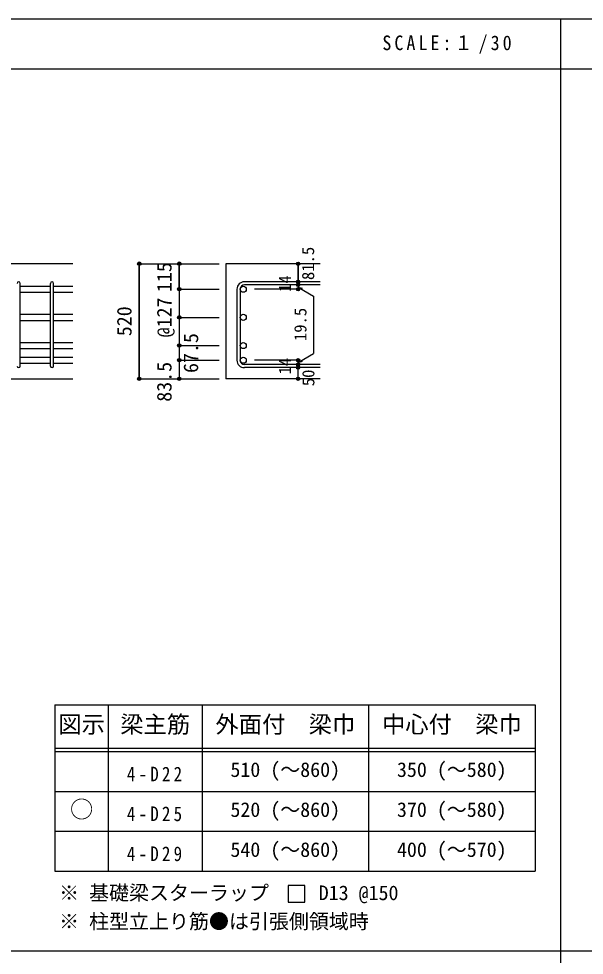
# Model space of a CAD drawing. Units: millimetres at full size, sheet at 1:30, with parts at other scales. Extents: x -5973 to 5954, y -4195 to 4201.
# Drawn here: x -3564 to -1017, y -15 to 4201 of the extents above; entities that cross this region are included whole.
import ezdxf
from ezdxf.enums import TextEntityAlignment as Align

# ---------------------------------------------------------------- set-up
doc = ezdxf.new("R2010")
doc.units = ezdxf.units.MM
doc.header["$LTSCALE"] = 30
doc.header["$PDMODE"] = 32
doc.header["$PDSIZE"] = 15
for name, color, linetype in [('0-1_躯体線', 2, 'Continuous'), ('0-5_基礎梁筋', 7, 'Continuous'), ('0-6_スタラップ筋', 7, 'Continuous'), ('0-D_寸法', 4, 'Continuous'), ('6-7_文字', 7, 'Continuous'), ('6-E_枠', 7, 'Continuous'), ('F-0_枠', 6, 'Continuous')]:
    doc.layers.add(name, color=color, linetype=linetype)
doc.styles.add('ＭＳ ゴシック', font='')
doc.styles.get('ＭＳ ゴシック').set_extended_font_data('MS Gothic')

msp = doc.modelspace()

# ---------------------------------------------------------------- linework, layer by layer
at = {"layer": '0-1_躯体線'}
for p, q in [((-3320.8, 3098.3), (-4870.8, 3098.3)), ((-2205.8, 3098.3), (-2630.8, 3098.3)), ((-2630.8, 3098.3), (-2630.8, 2580.3)), ((-3720.8, 2580.3), (-3320.8, 2580.3)), ((-2205.8, 2580.3), (-2630.8, 2580.3))]:
    msp.add_line(p, q, dxfattribs=at)
at = {"layer": '0-5_基礎梁筋'}
for p, q in [((-3556.8, 2997.37), (-3420.8, 2997.37)), ((-3406.8, 2997.37), (-3320.8, 2997.37)), ((-3556.8, 2969.37), (-3420.8, 2969.37)), ((-3406.8, 2969.37), (-3320.8, 2969.37)), ((-3556.8, 2870.58), (-3420.8, 2870.58)), ((-3406.8, 2870.58), (-3320.8, 2870.58)), ((-3556.8, 2842.58), (-3420.8, 2842.58)), ((-3406.8, 2842.58), (-3320.8, 2842.58)), ((-3556.8, 2743.8), (-3420.8, 2743.8)), ((-3406.8, 2743.8), (-3320.8, 2743.8)), ((-3556.8, 2715.8), (-3420.8, 2715.8)), ((-3406.8, 2715.8), (-3320.8, 2715.8)), ((-3556.8, 2677.8), (-3420.8, 2677.8)), ((-3406.8, 2677.8), (-3320.8, 2677.8)), ((-3556.8, 2649.8), (-3420.8, 2649.8)), ((-3406.8, 2649.8), (-3320.8, 2649.8))]:
    msp.add_line(p, q, dxfattribs=at)
at = {"layer": '0-5_基礎梁筋', "color": 3}
for centre in [(-2552.8, 2983.37), (-2552.8, 2856.58), (-2552.8, 2729.8), (-2552.8, 2663.8)]:
    msp.add_circle(centre, 14, dxfattribs=at)
at = {"layer": '0-6_スタラップ筋'}
for p, q in [((-3556.8, 2637.3), (-3556.8, 3009.87)), ((-3420.8, 2637.3), (-3420.8, 3009.87)), ((-3406.8, 2637.3), (-3406.8, 3009.87)), ((-2205.8, 3016.87), (-2547.3, 3016.87)), ((-2205.8, 3002.87), (-2547.3, 3002.87)), ((-2580.8, 2983.37), (-2580.8, 2663.8)), ((-2566.8, 2983.37), (-2566.8, 2663.8)), ((-2205.8, 2644.3), (-2547.3, 2644.3)), ((-2205.8, 2630.3), (-2547.3, 2630.3))]:
    msp.add_line(p, q, dxfattribs=at)
for centre, radius, start, end in [((-3563.8, 3009.87), 7, 0, 180), ((-3413.8, 3009.87), 7, 0, 180), ((-2547.3, 2983.37), 33.5, 90, 180), ((-2547.3, 2983.37), 19.5, 90, 180), ((-2547.3, 2663.8), 33.5, 180, 270), ((-2547.3, 2663.8), 19.5, 180, 270), ((-3563.8, 2637.3), 7, 180, 0), ((-3413.8, 2637.3), 7, 180, 0)]:
    msp.add_arc(centre, radius, start, end, dxfattribs=at)
at = {"layer": '0-D_寸法'}
for p, q in [((-3020.8, 3098.3), (-2840.8, 3098.3)), ((-3020.8, 3098.3), (-2840.8, 3098.3)), ((-3020.8, 2580.3), (-3020.8, 3098.3)), ((-3020.8, 3098.3), (-3020.8, 2580.3)), ((-2840.8, 2983.37), (-2840.8, 3098.3)), ((-2840.8, 3098.3), (-2660.8, 3098.3)), ((-2840.8, 3098.3), (-2660.8, 3098.3)), ((-2840.8, 3098.3), (-2840.8, 2983.37)), ((-2305.8, 3002.87), (-2305.8, 3016.87)), ((-2305.8, 3002.87), (-2305.8, 2983.37)), ((-2840.8, 2983.37), (-2660.8, 2983.37)), ((-2840.8, 2983.37), (-2660.8, 2983.37)), ((-2840.8, 2983.37), (-2840.8, 2794.83)), ((-2840.8, 2983.37), (-2840.8, 2809.3)), ((-2305.8, 2983.37), (-2501.89, 2983.37)), ((-2305.8, 2993.12), (-2286.48, 2987.94)), ((-2305.8, 2993.12), (-2235.74, 2952.67)), ((-2235.74, 2952.67), (-2235.74, 2694.5)), ((-2840.8, 2856.58), (-2660.8, 2856.58)), ((-2840.8, 2729.8), (-2660.8, 2729.8)), ((-2840.8, 2663.8), (-2660.8, 2663.8)), ((-2305.8, 2663.8), (-2501.89, 2663.8)), ((-2305.8, 2654.05), (-2235.74, 2694.5)), ((-2305.8, 2644.3), (-2305.8, 2663.8)), ((-2305.8, 2654.05), (-2286.48, 2659.23)), ((-2305.8, 2630.3), (-2305.8, 2644.3)), ((-2305.8, 2580.3), (-2305.8, 2630.3)), ((-3020.8, 2580.3), (-2840.8, 2580.3)), ((-2840.8, 2580.3), (-2660.8, 2580.3))]:
    msp.add_line(p, q, dxfattribs=at)
for points in [[(-2305.8, 3098.3), (-2305.8, 3016.87), (-2305.8, 3098.3)], [(-2840.8, 2794.83), (-2840.8, 2663.8), (-2840.8, 2580.3)]]:
    msp.add_lwpolyline(points, dxfattribs=at)
for centre, radius in [((-3020.8, 3098.3), 8), ((-3020.8, 3098.3), 7.2), ((-3020.8, 3098.3), 6.4), ((-3020.8, 3098.3), 5.6), ((-3020.8, 3098.3), 4.8), ((-3020.8, 3098.3), 4), ((-3020.8, 3098.3), 3.2), ((-3020.8, 3098.3), 2.4), ((-3020.8, 3098.3), 1.6), ((-3020.8, 3098.3), 0.8), ((-2840.8, 3098.3), 8), ((-2840.8, 3098.3), 7.2), ((-2840.8, 3098.3), 6.4), ((-2840.8, 3098.3), 5.6), ((-2840.8, 3098.3), 4.8), ((-2840.8, 3098.3), 4), ((-2840.8, 3098.3), 3.2), ((-2840.8, 3098.3), 2.4), ((-2840.8, 3098.3), 1.6), ((-2840.8, 3098.3), 0.8), ((-2305.8, 3098.3), 4), ((-2305.8, 3098.3), 3.6), ((-2305.8, 3098.3), 3.2), ((-2305.8, 3098.3), 2.8), ((-2305.8, 3098.3), 2.4), ((-2305.8, 3098.3), 2), ((-2305.8, 3098.3), 1.6), ((-2305.8, 3098.3), 1.2), ((-2305.8, 3098.3), 0.8), ((-2305.8, 3098.3), 0.4), ((-2305.8, 3016.87), 4), ((-2305.8, 3002.87), 4), ((-2305.8, 3016.87), 3.6), ((-2305.8, 3002.87), 3.6), ((-2305.8, 3016.87), 3.2), ((-2305.8, 3002.87), 3.2), ((-2305.8, 3016.87), 2.8), ((-2305.8, 3002.87), 2.8), ((-2305.8, 3016.87), 2.4), ((-2305.8, 3002.87), 2.4), ((-2305.8, 3016.87), 2), ((-2305.8, 3002.87), 2), ((-2305.8, 3016.87), 1.6), ((-2305.8, 3002.87), 1.6), ((-2305.8, 3016.87), 1.2), ((-2305.8, 3002.87), 1.2), ((-2305.8, 3016.87), 0.8), ((-2305.8, 3002.87), 0.8), ((-2305.8, 3016.87), 0.4), ((-2305.8, 3002.87), 0.4), ((-2840.8, 2983.37), 8), ((-2840.8, 2983.37), 7.2), ((-2840.8, 2983.37), 6.4), ((-2840.8, 2983.37), 5.6), ((-2840.8, 2983.37), 4.8), ((-2840.8, 2983.37), 4), ((-2840.8, 2983.37), 3.2), ((-2840.8, 2983.37), 2.4), ((-2840.8, 2983.37), 1.6), ((-2840.8, 2983.37), 0.8), ((-2305.8, 2983.37), 4), ((-2305.8, 2983.37), 3.6), ((-2305.8, 2983.37), 3.2), ((-2305.8, 2983.37), 2.8), ((-2305.8, 2983.37), 2.4), ((-2305.8, 2983.37), 2), ((-2305.8, 2983.37), 1.6), ((-2305.8, 2983.37), 1.2), ((-2305.8, 2983.37), 0.8), ((-2305.8, 2983.37), 0.4), ((-2840.8, 2856.58), 8), ((-2840.8, 2856.58), 7.2), ((-2840.8, 2856.58), 6.4), ((-2840.8, 2856.58), 5.6), ((-2840.8, 2856.58), 4.8), ((-2840.8, 2856.58), 4), ((-2840.8, 2856.58), 3.2), ((-2840.8, 2856.58), 2.4), ((-2840.8, 2856.58), 1.6), ((-2840.8, 2856.58), 0.8), ((-2840.8, 2729.8), 8), ((-2840.8, 2729.8), 7.2), ((-2840.8, 2729.8), 6.4), ((-2840.8, 2729.8), 5.6), ((-2840.8, 2729.8), 4.8), ((-2840.8, 2729.8), 4), ((-2840.8, 2729.8), 3.2), ((-2840.8, 2729.8), 2.4), ((-2840.8, 2729.8), 1.6), ((-2840.8, 2729.8), 0.8), ((-2840.8, 2663.8), 8), ((-2840.8, 2663.8), 7.2), ((-2840.8, 2663.8), 6.4), ((-2840.8, 2663.8), 5.6), ((-2840.8, 2663.8), 4.8), ((-2840.8, 2663.8), 4), ((-2840.8, 2663.8), 3.2), ((-2840.8, 2663.8), 2.4), ((-2840.8, 2663.8), 1.6), ((-2840.8, 2663.8), 0.8), ((-2305.8, 2663.8), 4), ((-2305.8, 2663.8), 3.6), ((-2305.8, 2663.8), 3.2), ((-2305.8, 2663.8), 2.8), ((-2305.8, 2663.8), 2.4), ((-2305.8, 2663.8), 2), ((-2305.8, 2663.8), 1.6), ((-2305.8, 2663.8), 1.2), ((-2305.8, 2663.8), 0.8), ((-2305.8, 2663.8), 0.4), ((-2305.8, 2644.3), 4), ((-2305.8, 2630.3), 4), ((-2305.8, 2644.3), 3.6), ((-2305.8, 2630.3), 3.6), ((-2305.8, 2644.3), 3.2), ((-2305.8, 2630.3), 3.2), ((-2305.8, 2644.3), 2.8), ((-2305.8, 2630.3), 2.8), ((-2305.8, 2644.3), 2.4), ((-2305.8, 2630.3), 2.4), ((-2305.8, 2644.3), 2), ((-2305.8, 2630.3), 2), ((-2305.8, 2644.3), 1.6), ((-2305.8, 2630.3), 1.6), ((-2305.8, 2644.3), 1.2), ((-2305.8, 2630.3), 1.2), ((-2305.8, 2644.3), 0.8), ((-2305.8, 2630.3), 0.8), ((-2305.8, 2644.3), 0.4), ((-2305.8, 2630.3), 0.4), ((-3020.8, 2580.3), 7.2), ((-3020.8, 2580.3), 6.4), ((-3020.8, 2580.3), 5.6), ((-3020.8, 2580.3), 4.8), ((-3020.8, 2580.3), 4), ((-3020.8, 2580.3), 3.2), ((-3020.8, 2580.3), 2.4), ((-3020.8, 2580.3), 1.6), ((-3020.8, 2580.3), 0.8), ((-2840.8, 2580.3), 7.2), ((-2840.8, 2580.3), 6.4), ((-2840.8, 2580.3), 5.6), ((-2840.8, 2580.3), 4.8), ((-2840.8, 2580.3), 4), ((-2840.8, 2580.3), 3.2), ((-2840.8, 2580.3), 2.4), ((-2840.8, 2580.3), 1.6), ((-2840.8, 2580.3), 0.8), ((-2305.8, 2580.3), 4), ((-2305.8, 2580.3), 3.6), ((-2305.8, 2580.3), 3.2), ((-2305.8, 2580.3), 2.8), ((-2305.8, 2580.3), 2.4), ((-2305.8, 2580.3), 2), ((-2305.8, 2580.3), 1.6), ((-2305.8, 2580.3), 1.2), ((-2305.8, 2580.3), 0.8), ((-2305.8, 2580.3), 0.4)]:
    msp.add_circle(centre, radius, dxfattribs=at)
at = {"layer": '0-D_寸法', "color": 7}
for p in [(-3020.8, 3098.3), (-2840.8, 3098.3), (-2305.8, 3098.3), (-2305.8, 3016.87), (-2305.8, 3002.87), (-2840.8, 2983.37), (-2305.8, 2983.37), (-2840.8, 2856.58), (-2840.8, 2729.8), (-2840.8, 2663.8), (-2305.8, 2663.8), (-2305.8, 2663.8), (-2305.8, 2644.3), (-2305.8, 2630.3), (-3020.8, 2580.3), (-2840.8, 2580.3), (-2305.8, 2580.3)]:
    msp.add_point(p, dxfattribs=at)
at = {"layer": '6-7_文字'}
msp.add_lwpolyline([(-2350.9, 223.31), (-2275.9, 223.31), (-2275.9, 298.31), (-2350.9, 298.31)], close=True, dxfattribs=at)
at = {"layer": '6-E_枠', "color": 3}
for p, q in [((-3400.52, 1112.77), (-3400.52, 362.77)), ((-3400.52, 1112.77), (-1238, 1112.77)), ((-1238, 1112.77), (-1238, 362.77)), ((-3400.52, 362.77), (-1238, 362.77))]:
    msp.add_line(p, q, dxfattribs=at)
at = {"layer": '6-E_枠'}
for p, q in [((-3160.52, 1112.77), (-3160.52, 362.77)), ((-2738, 1112.77), (-2738, 362.77)), ((-1988, 1112.77), (-1988, 362.77)), ((-3400.52, 917.77), (-1238, 917.77)), ((-3400.52, 902.77), (-1238, 902.77)), ((-3400.52, 722.77), (-1238, 722.77)), ((-3400.52, 542.77), (-1238, 542.77))]:
    msp.add_line(p, q, dxfattribs=at)
at = {"layer": 'F-0_枠'}
msp.add_line((-5972.88, 4201.15), (5954.1, 4201.15), dxfattribs=at)
at = {"layer": 'F-0_枠', "color": 2}
for p, q in [((-1124.64, 4201.15), (-1124.64, -4195.24)), ((-5972.88, 3976.15), (3723.6, 3976.15)), ((3723.6, 2.95), (-5972.88, 2.95))]:
    msp.add_line(p, q, dxfattribs=at)

# ---------------------------------------------------------------- texts
at = {"layer": '0-D_寸法', "style": 'ＭＳ ゴシック'}
for s, height, p in [('81.5', 54.99, (-2216.9, 3024.71)), ('115', 65.98, (-2855.76, 2970.38)), ('14', 54.99, (-2321.03, 2971.44)), ('@127', 65.98, (-2855.8, 2766.58)), ('520', 65.98, (-3035.8, 2771.8)), ('19.5', 54.99, (-2251.49, 2750.03)), ('67.5', 65.98, (-2735.8, 2606.3)), ('14', 54.99, (-2321.06, 2599.62)), ('83.5', 65.98, (-2855.8, 2476.8)), ('50', 54.99, (-2215.8, 2546.8))]:
    msp.add_text(s, height=height, rotation=90, dxfattribs=at).set_placement(p, align=Align.BOTTOM_LEFT)
at = {"layer": '6-7_文字', "color": 2, "style": 'ＭＳ ゴシック'}
for s, p in [('図示', (-3385.52, 962.77)), ('梁主筋', (-3106.76, 962.77)), ('外面付\u3000梁巾', (-2678, 962.77)), ('中心付\u3000梁巾', (-1928, 962.77)), ('○', (-3333.02, 580.27))]:
    msp.add_text(s, height=76.98, dxfattribs=at).set_placement(p, align=Align.BOTTOM_LEFT)
at = {"layer": '6-7_文字', "style": 'ＭＳ ゴシック'}
for s, p in [('510 (～860)', (-2610.5, 767.77)), ('350 (～580)', (-1860.5, 767.77)), ('520 (～860)', (-2610.5, 587.77)), ('370 (～580)', (-1860.5, 587.77)), ('540 (～860)', (-2610.5, 407.77)), ('400 (～570)', (-1860.5, 407.77)), ('※ 基礎梁スターラップ     D13 @150', (-3381.96, 213.19)), ('※ 柱型立上り筋●は引張側領域時', (-3381.96, 84.68))]:
    msp.add_text(s, height=65.98, dxfattribs=at).set_placement(p, align=Align.BOTTOM_LEFT)
at = {"layer": '6-7_文字', "color": 2, "insert": (-1925.98, 4043.65), "char_height": 65.98, "attachment_point": 7, "style": 'ＭＳ ゴシック'}
msp.add_mtext('\\T1.34;\\W0.9;SCALE:１/30', dxfattribs=at)
at = {"layer": '6-7_文字', "char_height": 65.98, "attachment_point": 7, "style": 'ＭＳ ゴシック'}
for s, insert in [('\\T1.38;\\W0.85;4-D22', (-3076.76, 767.77)), ('\\T1.38;\\W0.85;4-D25', (-3076.76, 587.77)), ('\\T1.38;\\W0.85;4-D29', (-3076.76, 407.77))]:
    msp.add_mtext(s, dxfattribs=dict(at, insert=insert))

doc.saveas('drawing.dxf')
